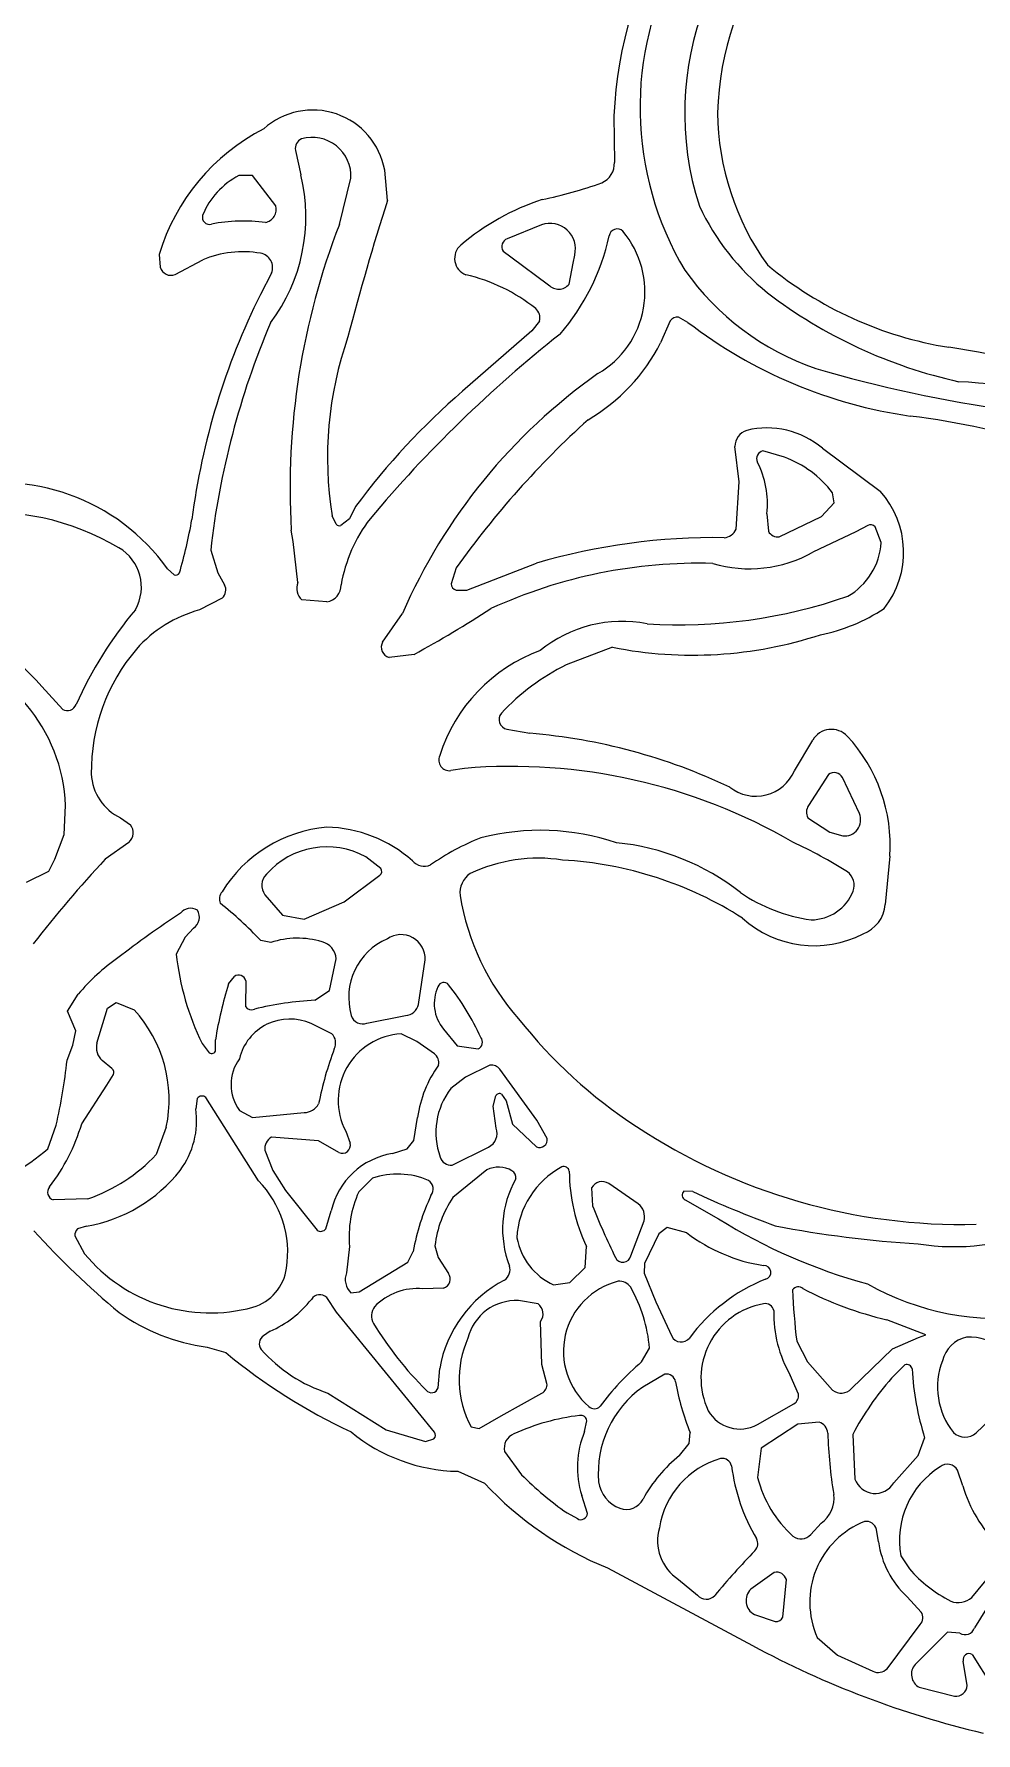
# Model space of a CAD drawing. Header units: millimetres. Extents: x 0.02 to 0.492, y 0.021 to 0.495.
# Drawn here: x 0.1124 to 0.1852, y 0.035 to 0.1664 of the extents above; entities that cross this region are included whole.
import ezdxf

# ---------------------------------------------------------------- set-up
doc = ezdxf.new("R2010")
doc.units = ezdxf.units.MM
doc.header["$MEASUREMENT"] = 0
doc.layers.add('WHITE', color=7, linetype='Continuous')

msp = doc.modelspace()

# ---------------------------------------------------------------- linework, layer by layer
at = {"layer": 'WHITE'}
for p, q in [((0.1572281521273577, 0.1601074740467125), (0.1572643492629792, 0.1565103294714006)), ((0.1325891915314765, 0.1574376882248403), (0.1329941073423087, 0.1555442983698911)), ((0.129254939774858, 0.1555049850975058), (0.1282192496070315, 0.1554841657247643)), ((0.1310730213453004, 0.1531452526878677), (0.129254939774858, 0.1555049850975058)), ((0.1359874593022299, 0.1517163487158656), (0.1368859883542458, 0.1552764060182075)), ((0.1397021233537891, 0.1535535487322524), (0.1394929904685216, 0.1559160357609407)), ((0.1516303984727532, 0.1516782544786114), (0.1489793219614319, 0.15060339443852)), ((0.1220457298159159, 0.1493895536990636), (0.122121088466578, 0.1483984460982873)), ((0.1232912745956456, 0.147842055663001), (0.1254114262048018, 0.1489597009120242)), ((0.1486555363994198, 0.1496452053366079), (0.1492462813825497, 0.149214118962817)), ((0.1492462813825497, 0.149214118962817), (0.1521789418850104, 0.1470415756949111)), ((0.1537566603747907, 0.1470896049671536), (0.1540752424221111, 0.1487084794880947)), ((0.1540752424221111, 0.1487084794880947), (0.1541935209565567, 0.1493390380718208)), ((0.1307405940906465, 0.1479464442338743), (0.1298799019453275, 0.1462830971700418)), ((0.1508859093561153, 0.1434783318234349), (0.1455258337806226, 0.1388046680523137)), ((0.1514768089071249, 0.1442275638581931), (0.1508859093561153, 0.1434783318234349)), ((0.1615761426257745, 0.1442415101512489), (0.1608436308415185, 0.1425545273903462)), ((0.1629573478994689, 0.1441335067809007), (0.162225870614453, 0.1445288226012224)), ((0.1669250961607799, 0.1317897471509832), (0.1665893351477247, 0.1345196377815593)), ((0.1704207748069131, 0.133704966879737), (0.1687539850107792, 0.1341877813217985)), ((0.1733598944456426, 0.134394015201146), (0.1778223382005823, 0.1310699637113129)), ((0.1666821352479337, 0.1281335314824504), (0.1669250961607799, 0.1317897471509832)), ((0.1732791945179294, 0.1291228735004945), (0.1742592403671887, 0.1301776076534209)), ((0.1742592403671887, 0.1301776076534209), (0.1741513634838646, 0.1309448310281559)), ((0.1357367450491229, 0.1285086432973203), (0.1354244165298773, 0.1291663940816533)), ((0.1367827698007658, 0.128931426733955), (0.1360926274472539, 0.1284168148617188)), ((0.1372398521644087, 0.1298800643994862), (0.1367827698007658, 0.128931426733955)), ((0.1690710991616957, 0.1293306189733554), (0.1691809863975398, 0.1279682827279318)), ((0.1700222971343945, 0.1275350483991821), (0.1732791945179294, 0.1291228735004945)), ((0.1324153114375915, 0.1271910596905017), (0.1322659134697099, 0.1280646841555954)), ((0.1759350837849933, 0.1279157719301641), (0.1726129960009358, 0.1263486914251044)), ((0.1768606509232626, 0.128409942151003), (0.1759350837849933, 0.1279157719301641)), ((0.1779138702079083, 0.1270926318953547), (0.1774344953000615, 0.1283140161875216)), ((0.1260302995319488, 0.1265081805226341), (0.1265794944526046, 0.1247471388411823)), ((0.1327683081253268, 0.1239945878049787), (0.1324153114375915, 0.1271910596905017)), ((0.123202453173329, 0.1246019135626374), (0.1226857759423974, 0.1250543440797907)), ((0.1450266001502762, 0.1251376717410059), (0.1446388885602641, 0.1239135836450271)), ((0.145858475061361, 0.1234234214668183), (0.1512429830537913, 0.1254985824200133)), ((0.1265794944526046, 0.1247471388411823), (0.1271082098177527, 0.1238369091271472)), ((0.1269166944779404, 0.1227967707178395), (0.1251624977355172, 0.1218835049137785)), ((0.1350121637018392, 0.1225137378258334), (0.1330946562458739, 0.1226597443783717)), ((0.1450285047531868, 0.1234217908589147), (0.145858475061361, 0.1234234214668183)), ((0.1393361421300187, 0.1193970188831173), (0.1408634073844253, 0.1216058282651172)), ((0.1417637434483042, 0.1184436979407371), (0.1398430699164731, 0.1182131260438742)), ((0.1571249991463484, 0.1189927669363668), (0.1535432027281987, 0.1176338077852968)), ((0.1145832886228381, 0.1141900297029411), (0.1129586383538289, 0.1159617527585508)), ((0.1489447216156367, 0.1126581404321725), (0.1507115673153616, 0.112343780709317)), ((0.1711919407256438, 0.1094402745427775), (0.1726054757531221, 0.1118181956975758)), ((0.1456606976002204, 0.1096275424801122), (0.1446065505036488, 0.1094545758582199)), ((0.1738311189726211, 0.1091619339514894), (0.1722811740682277, 0.1067439510298198)), ((0.1762168488672453, 0.1061287143961822), (0.1749032923529995, 0.1089280338200495)), ((0.114686777391823, 0.1045033646646066), (0.1148093796526045, 0.1067559583841291)), ((0.1190619675975489, 0.1057971516139617), (0.1198393097256053, 0.105250624062968)), ((0.1722394622893766, 0.1058116263292573), (0.1739414839707392, 0.1046807152962626)), ((0.1139847092224928, 0.1026045970944144), (0.114686777391823, 0.1045033646646066)), ((0.1197066259906821, 0.1039048928334045), (0.1178756486958971, 0.1025919437541904)), ((0.1739414839707392, 0.1046807152962626), (0.1749292706944647, 0.1044036638941068)), ((0.1135090924466814, 0.1016755025445613), (0.1139847092224928, 0.1026045970944144)), ((0.1392052975074692, 0.1018742015703285), (0.138042183515806, 0.102779029529901)), ((0.1785797320456247, 0.1028328195320214), (0.178226286948056, 0.0991005557860409)), ((0.1117928768261318, 0.1008164087608002), (0.1135090924466814, 0.1016755025445613)), ((0.1363564746134875, 0.0993021679444864), (0.1391289388070045, 0.1013535958060722)), ((0.1302216671813526, 0.0998485539637898), (0.1315932065551649, 0.09827542873487)), ((0.1332642915654493, 0.0979482240765859), (0.1363564746134875, 0.0993021679444864)), ((0.1315932065551649, 0.09827542873487), (0.1332642915654493, 0.0979482240765859)), ((0.1240553533337663, 0.0965738101487436), (0.1233704962480187, 0.0952549819159108)), ((0.1246925966175728, 0.0972698821572821), (0.1240553533337663, 0.0965738101487436)), ((0.1306828258459191, 0.0961549429321671), (0.1298982675393897, 0.0963189973769308)), ((0.1352116996123232, 0.0924451006999051), (0.1357471667553989, 0.0948999582180452)), ((0.1421097585413167, 0.091369589792005), (0.1426363607902237, 0.0948129302967893)), ((0.1274208216772464, 0.0929471469467867), (0.1278623773302582, 0.093519415696964)), ((0.1149451020553049, 0.0908326316422615), (0.1157913010979539, 0.0921617168478085)), ((0.1287411819796258, 0.0931815292457567), (0.1287320922871279, 0.0912056054732082)), ((0.1340918113707296, 0.0916929757399929), (0.1352116996123232, 0.0924451006999051)), ((0.115587878433704, 0.0893281052957417), (0.1149451020553049, 0.0908326316422615)), ((0.1172299510488131, 0.0883561687650727), (0.1180500462996127, 0.0910836420797729)), ((0.1180500462996127, 0.0910836420797729), (0.1187078072802714, 0.0915176472552293)), ((0.1187078072802714, 0.0915176472552293), (0.1201086483921789, 0.0909453699336806)), ((0.1354166081455335, 0.0891018159551154), (0.1338026416543994, 0.0898803830697731)), ((0.1381173408955275, 0.0899086246254792), (0.1411146649390604, 0.0905189899004037)), ((0.1440376153036179, 0.0894613038989603), (0.145096224698629, 0.0881686081162344)), ((0.1149238916034462, 0.0870406110729109), (0.115362043470562, 0.0882099444980821)), ((0.115362043470562, 0.0882099444980821), (0.115587878433704, 0.0893281052957417)), ((0.1253619307939144, 0.0883399136999644), (0.1259265660148964, 0.0876285939961536)), ((0.1264134161859665, 0.0878274552727391), (0.1264005040671822, 0.0886305376556474)), ((0.1419916804173891, 0.0884993509254088), (0.1407652189601834, 0.0890828824427009)), ((0.1433343179356651, 0.0875503426124623), (0.1419916804173891, 0.0884993509254088)), ((0.145096224698629, 0.0881686081162344), (0.1467284390749481, 0.0879228407933806)), ((0.1183962918360363, 0.0864036053397494), (0.1176307331375878, 0.0870344415777209)), ((0.1179844977568911, 0.0851253980944575), (0.1185190359431807, 0.0859348227011285)), ((0.1457496605522683, 0.0857494581446165), (0.1446135224561336, 0.084862291826987)), ((0.1476291189440366, 0.0866636312295391), (0.1457496605522683, 0.0857494581446165)), ((0.1512626459159895, 0.082404484993843), (0.1483917891776073, 0.0863446947758148)), ((0.1160566674483594, 0.0821256540761393), (0.1179844977568911, 0.0851253980944575)), ((0.1297334890742798, 0.0777173148495652), (0.1256500741364879, 0.084170067971447)), ((0.1478868537361198, 0.0834944336891175), (0.1480879159331638, 0.0842829922963514)), ((0.1485429762216358, 0.0844307314019796), (0.1488965903563748, 0.0838958635805258)), ((0.1249979868491291, 0.0840842884231269), (0.1248762843101063, 0.0832926570461638)), ((0.1282601099597764, 0.0831519178292039), (0.1292755805725617, 0.0826128826517849)), ((0.1292755805725617, 0.0826128826517849), (0.1332597054609901, 0.0829996818724669)), ((0.1481219522733286, 0.081790237041216), (0.1478868537361198, 0.0834944336891175)), ((0.1488965903563748, 0.0838958635805258), (0.1493754559915993, 0.0820972925634678)), ((0.1134335361607571, 0.0802035046168348), (0.1140756524642952, 0.0820273549485267)), ((0.1225950027728365, 0.0818693483965263), (0.1218192197346564, 0.0797434561826985)), ((0.1364743855366563, 0.0815520652464879), (0.1368184671979853, 0.0806268873615158)), ((0.141758541723593, 0.0808281625331546), (0.142036629056306, 0.0826230368966649)), ((0.1493754559915993, 0.0820972925634678), (0.1512276044767553, 0.0803452875759061)), ((0.1520616302776816, 0.0809947224909905), (0.1512626459159895, 0.082404484993843)), ((0.1343815735271124, 0.080822664523154), (0.1307308708992239, 0.0810942223475646)), ((0.1359462084587495, 0.0798999616294331), (0.1343815735271124, 0.080822664523154)), ((0.1400920085819964, 0.0798286932358084), (0.141239481639903, 0.0801858809519772)), ((0.141239481639903, 0.0801858809519772), (0.141758541723593, 0.0808281625331546)), ((0.144708060491712, 0.0789232967839976), (0.1475238963003502, 0.080325367706925)), ((0.1302189825556118, 0.080082950868839), (0.1308384519424743, 0.0785162384054404)), ((0.1308384519424743, 0.0785162384054404), (0.1318120366754589, 0.0769662936426506)), ((0.1385415231630842, 0.0779102919917398), (0.1374821279826499, 0.0768573636167781)), ((0.147404596020448, 0.0785635328210609), (0.1447782480491038, 0.0764305196188215)), ((0.1165278144004078, 0.0763276654754947), (0.113855660670223, 0.076243148811229)), ((0.1318120366754589, 0.0769662936426506), (0.1342633870279601, 0.0739000622581054)), ((0.1555043538757983, 0.0771859588813668), (0.1555799895891137, 0.0757939250630344)), ((0.1591069869013633, 0.07594824035027), (0.1568275111166592, 0.0774981686392273)), ((0.1633251091312603, 0.0768869021196992), (0.1626391468734654, 0.0769252340310415)), ((0.1627430337682319, 0.0762457737998831), (0.1653307131695214, 0.0747671628800782)), ((0.134939592191866, 0.0740155375830765), (0.135358220380177, 0.0753974710796174)), ((0.1164345459666582, 0.074211254102382), (0.11573865134588, 0.0739934205903877)), ((0.1585324922315927, 0.0719152856148715), (0.1595627533593174, 0.0746150284896617)), ((0.1607041365302627, 0.0736282206985639), (0.1596065031251598, 0.0713135142575649)), ((0.1613569890286856, 0.0741009157538617), (0.1607041365302627, 0.0736282206985639)), ((0.1628659218571021, 0.073688064392973), (0.1613569890286856, 0.0741009157538617)), ((0.1155323365206439, 0.0734619017595364), (0.1162727092278468, 0.0720788673643758)), ((0.1367619186266572, 0.0726236661677485), (0.1365382820244019, 0.0705881620300743)), ((0.1433782215636278, 0.0726971655773749), (0.1436239936987362, 0.071794186114742)), ((0.1550008556889831, 0.0710026128364692), (0.1551123522631525, 0.0726356378636809)), ((0.1375063846450699, 0.069129117735413), (0.1412955234134066, 0.0714362823143469)), ((0.1412955234134066, 0.0714362823143469), (0.1416926527462138, 0.0722447574238578)), ((0.1436239936987362, 0.071794186114742), (0.1444353030011419, 0.0705546734579359)), ((0.1538094558639136, 0.0698432149510028), (0.1550008556889831, 0.0710026128364692)), ((0.1596065031251598, 0.0713135142575649), (0.1595790419327026, 0.0705618501817246)), ((0.1525609467086523, 0.0696599601937006), (0.1538094558639136, 0.0698432149510028)), ((0.1595790419327026, 0.0705618501817246), (0.160477242883121, 0.0683574443541449)), ((0.1357545146130096, 0.0675462742842881), (0.1350106054905739, 0.0686926359836387)), ((0.1368790753957945, 0.069049373512339), (0.1375063846450699, 0.069129117735413)), ((0.1440493204492275, 0.0694192895248586), (0.1424566520053231, 0.0693563370920532)), ((0.1513559429945473, 0.0682059807403148), (0.1498425756732326, 0.0684490635276087)), ((0.160477242883121, 0.0683574443541449), (0.1616989492768448, 0.0656956354020996)), ((0.1433379594447381, 0.0582815004160804), (0.1357545146130096, 0.0675462742842881)), ((0.1306228514460813, 0.0660748787521601), (0.1301211133854764, 0.0657318287103716)), ((0.151642047218192, 0.0635175895461553), (0.1515590805020833, 0.0668381229906321)), ((0.1813548568485693, 0.0658064774571197), (0.1783470373115976, 0.0669744325150906)), ((0.1807881458308356, 0.0656015222854864), (0.1813548568485693, 0.0658064774571197)), ((0.1257529682304668, 0.0648455479769558), (0.1271989743423024, 0.0644315256395519)), ((0.1593694814283946, 0.063712182029574), (0.1599835963272024, 0.0647781268088883)), ((0.171367493018689, 0.0653070924800728), (0.1722030024415759, 0.0637162483038464)), ((0.1756119767602261, 0.061638569711013), (0.1787787549347034, 0.0647222468869106)), ((0.1787787549347034, 0.0647222468869106), (0.1807881458308356, 0.0656015222854864)), ((0.1436230010419695, 0.0616939330524902), (0.1437521504784972, 0.0631880163225926)), ((0.1520473903379576, 0.0620442045985026), (0.151642047218192, 0.0635175895461553)), ((0.1722030024415759, 0.0637162483038464), (0.1741417891225994, 0.0615293187247899)), ((0.1797408521144738, 0.0634738194698902), (0.1787007326082474, 0.0624498684513162)), ((0.1611592388474272, 0.0627482132221046), (0.1594576554439699, 0.0617658037640986)), ((0.1714963364870818, 0.0611996615514141), (0.1708767338228531, 0.0626694365023052)), ((0.1351034976377384, 0.0612994874850135), (0.1396125073039646, 0.0584523687758424)), ((0.1485071454745012, 0.0595440540854599), (0.151646279438184, 0.0612868592053864)), ((0.1683259092925479, 0.0588543076145888), (0.1711444698682193, 0.0604716828457239)), ((0.1852426919765507, 0.0582256025696206), (0.1878335587396876, 0.060660651011735)), ((0.1468047589829957, 0.0585667924861223), (0.1485071454745012, 0.0595440540854599)), ((0.1396125073039646, 0.0584523687758424), (0.1426458089844049, 0.0575500373980005)), ((0.1461778999996082, 0.0586746832243824), (0.1468047589829957, 0.0585667924861223)), ((0.1549500296159438, 0.058322037474353), (0.1551337259227497, 0.0591456600528395)), ((0.1630498047445106, 0.0573894695880669), (0.1631235780144024, 0.0582450039148511)), ((0.1714592269387492, 0.0588812679521392), (0.1686197921005798, 0.057032507610778)), ((0.1730963797843901, 0.059038349739581), (0.1714592269387492, 0.0588812679521392)), ((0.1756997513187121, 0.0581027041313653), (0.1758767825056785, 0.0546360209982543)), ((0.1426458089844049, 0.0575500373980005), (0.1433074637103856, 0.0577498554082348)), ((0.1487737594013857, 0.0567751664418588), (0.1500694736051053, 0.0549814350020066)), ((0.1623127729154695, 0.0564726694286694), (0.1630498047445106, 0.0573894695880669)), ((0.1686197921005798, 0.057032507610778), (0.1683375960036534, 0.0547612400603523)), ((0.1807543287129121, 0.0564576326644042), (0.1812665195479917, 0.057819175506488)), ((0.1451396259940727, 0.0552442186944713), (0.1472107226002664, 0.0543251080213613)), ((0.1788738774244248, 0.0543446397766262), (0.1807543287129121, 0.0564576326644042)), ((0.1842228605958877, 0.0541193490370293), (0.1838202713535085, 0.0553201355487803)), ((0.1551722878130436, 0.0519914362388147), (0.1547386644793246, 0.0533735116849309)), ((0.1535985635928436, 0.0520222097899597), (0.1543983039298325, 0.051585481594863)), ((0.1724590140574815, 0.0503633047833262), (0.1732584703352894, 0.0512401467165734)), ((0.1777063974107511, 0.0497854743440834), (0.1775323039825528, 0.0507464503536196)), ((0.1794279922139118, 0.0487048857909935), (0.1800844863404341, 0.0476971767537097)), ((0.1567363160525491, 0.0477671935071531), (0.1679444273795568, 0.0417641490378852)), ((0.1696311919680619, 0.0474232175203916), (0.1678191620822669, 0.0461180969986524)), ((0.184914724583717, 0.0454922278194778), (0.1870164762188886, 0.0480054479268684)), ((0.1622182763459525, 0.0468819313214032), (0.1637008278526582, 0.0456702981172773)), ((0.1702850589425945, 0.0439684718421426), (0.1705721072252258, 0.0468618003537641)), ((0.1810038200012511, 0.0443578671805575), (0.1799116353536882, 0.0455401006259991)), ((0.186864228090775, 0.0459286605117014), (0.1851336560795833, 0.0431250407944305)), ((0.1680919451911481, 0.0441686421688788), (0.1697115053314648, 0.04362938069273)), ((0.1783639441676066, 0.0399728599834001), (0.180918551545861, 0.0433793049109173)), ((0.1729633541146823, 0.0423784816037128), (0.1745216966359477, 0.0410263424593308)), ((0.1830401611323322, 0.0427899491682763), (0.1805263166104125, 0.0403046643198605)), ((0.1839946290668506, 0.0427254534636557), (0.1830401611323322, 0.0427899491682763)), ((0.1745216966359477, 0.0410263424593308), (0.1772498998364939, 0.0397698199070872)), ((0.1849477344263329, 0.0410703846621056), (0.1864571106594314, 0.0386444780046681)), ((0.1845608690359787, 0.0386800163134931), (0.1842550238667898, 0.0405588999377651)), ((0.1808489111536009, 0.0385345981731966), (0.183582026689121, 0.037854636858053))]:
    msp.add_line(p, q, dxfattribs=at)
for centre, radius, start, end in [((0.1895012953344093, 0.1586567639359177), 0.0323057321893255, 120.5700878890188, 177.4262299059418), ((0.1890563108161512, 0.1596371111229808), 0.0238215962389043, 111.3958732550218, 178.2969227415499), ((0.186079722132685, 0.1603173437757903), 0.0233749354292672, 119.7907045402984, 197.9124720568592), ((0.1837863391172061, 0.1607440263422022), 0.0245375644013906, 151.2911039606306, 210.8136738582794), ((0.1339236194856015, 0.1549002170681722), 0.0056612525788884, 10.33676790594185, 131.9357365131949), ((0.1375776995066638, 0.1446884844951178), 0.0162278197591234, 117.2785223986479, 163.1604839059418), ((0.1858242773898296, 0.1605753878768769), 0.0205803285981641, 180.6411719058627, 215.636276208484), ((0.1334281994743417, 0.1575634486263032), 0.0008483808147094, 115.7497629368483, 188.5247019059422), ((0.1338823369930799, 0.1554344799784656), 0.0030078079852853, 356.987458905942, 105.8741073068772), ((0.1556374734698384, 0.156426628646934), 0.0016290275241149, 293.2397717967768, 2.94520290594151), ((0.1309119901032783, 0.1501949506616042), 0.005935204071006, 116.980653905942, 157.9664500681967), ((0.1198364502682375, 0.1522729746917149), 0.0135582262219751, 322.8962774212737, 13.96207690594197), ((0.1449927485033386, 0.1861656627206019), 0.033212773337018, 281.6117754079171, 289.8680021470724), ((0.1300482702672349, 0.1528937419162352), 0.0010551646507743, 281.9183713836825, 13.78986290594385), ((0.3442276773758281, 0.088648792522411), 0.2145770948323258, 162.3935279059421, 165.3242210375772), ((0.1576435203757145, 0.1355450218062663), 0.0190460319466433, 108.2538083745058, 130.1105580432956), ((0.1810848761191018, 0.1612563129333205), 0.0190664396635089, 205.2337369546489, 231.0844444011021), ((0.1259365654539903, 0.152262178899825), 0.0005498955991243, 163.1539576617111, 286.8746897157729), ((0.1285745894527462, 0.1387126777223746), 0.0132570121227269, 82.66908791686846, 100.7748524553924), ((0.1888071876632705, 0.1312866403267114), 0.056633, 158.8544379059419, 183.2614239059419), ((0.1522901548274178, 0.149827323212335), 0.001965, 345.6117549059416, 109.6183869059412), ((0.1523024940101682, 0.1464917500745765), 0.0073228159893263, 300.2323207941294, 39.78263755208845), ((0.1574864646210565, 0.1507204517699354), 0.0006367844176943, 45.86214791013058, 171.1321798717686), ((0.1462696742460084, 0.1490822517781727), 0.0013651464511908, 131.0679282898195, 248.7242707763123), ((0.1492103038274493, 0.1499915420236591), 0.000654, 110.6821429059421, 211.9761899059431), ((0.140134049995994, 0.1544337687195474), 0.0171095339909569, 319.0506077020209, 347.8017666683141), ((0.1285004405408674, 0.1418274055814847), 0.0077724929237957, 79.7228839222092, 113.4175529059419), ((0.1297110103565957, 0.1483742649857033), 0.0011149319535817, 337.4357529059415, 80.91148934649655), ((0.1877700846028472, 0.17103292837836), 0.0291989492251308, 230.247058331222, 260.8656393034677), ((0.1229529413426416, 0.1486392298032689), 0.000866, 196.1433339059405, 292.9971319059411), ((0.1427978425371416, 0.1347599419908164), 0.0133853381248107, 51.24519594024741, 77.15180730992982), ((0.1795133141658783, 0.1600065258879958), 0.0205489014349274, 215.1548457784512, 251.0418148379927), ((0.178602130908209, 0.1219389749173293), 0.054465510952955, 153.4509369059419, 172.680171720118), ((0.1529474267857148, 0.147734869252785), 0.001035, 222.0553999059409, 321.431945905942), ((0.192100570719811, 0.1765477770151099), 0.0378982130748966, 232.6489246055685, 257.5329642090551), ((0.1505398005620545, 0.1444697492688512), 0.0009678008120823, 345.5081059059416, 48.82876452784246), ((0.1890960219747564, 0.1193414824569877), 0.0634716228593328, 157.0470432389168, 173.516801905942), ((0.1621148544755504, 0.1439015711230231), 0.000637, 79.96325890594362, 147.7471729059461), ((0.1854125405014047, 0.1733850650278754), 0.0368766773810519, 232.4880649059419, 261.803738124634), ((0.1635663025119775, 0.1336498896689304), 0.028496797702736, 160.8209616930218, 189.0521459059418), ((0.2162025920643053, 0.0635021264003768), 0.1016975642848548, 128.3832423117565, 139.9459736285267), ((0.1478666486302388, 0.1491673088350473), 0.0145647157798309, 300.3752642341342, 332.9976209059419), ((0.1691322051158067, 0.0515641373972617), 0.0917153340559684, 73.42934956434361, 81.21808333277436), ((0.1816811561389051, 0.1037818647600974), 0.0445396709508738, 125.2274980821536, 156.4104589059419), ((0.202330584209154, 0.2411506288454584), 0.1048134076233229, 253.6569824424405, 262.0659870023277), ((0.1820947810637819, 0.1020468341173321), 0.0375407130363091, 50.67398864313664, 87.21444231941712), ((0.1810998813761908, 0.0974673785104455), 0.054537, 130.7146309059419, 143.5354939059418), ((0.1722946017841641, 0.0741436483751041), 0.0632319126581835, 62.1932025838893, 82.85883355437608), ((0.203340915788199, 0.0835031442356065), 0.0716518896395422, 132.177771860177, 144.4743959059419), ((0.1678867966304497, 0.1345389982919068), 0.0012976059218869, 107.3602166777687, 180.8548949059422), ((0.1690708227198242, 0.1293294541665517), 0.0066367096322158, 49.73942890594188, 103.6944670360015), ((0.168897374803287, 0.1335744578731471), 0.0006298621160707, 103.1589139059399, 202.2253722313167), ((0.1620118091864751, 0.1300711722861334), 0.0070980274839787, 354.0113029059418, 27.3866268195653), ((0.1674868371277516, 0.1258382759810938), 0.008396, 37.46039190594178, 69.5466459059418), ((0.1097740660394952, 0.1158924681046807), 0.015832, 35.35870490594193, 105.275563905942), ((0.172613574547301, 0.1263494693968912), 0.0070295295268056, 321.6490434809501, 42.18475890594183), ((0.1088387059042331, 0.1096174261310088), 0.0198331477017601, 59.4340284545867, 96.08959367900341), ((0.0847036599764894, 0.1360474803706913), 0.0405161536659962, 343.8009126133697, 349.8080772454617), ((0.1476152778970156, 0.1218590132236015), 0.0116571528369244, 142.5616006817469, 170.2753470303279), ((0.1359834689857594, 0.1287292975496939), 0.000331, 221.8074319059396, 289.2556579059388), ((0.165651843654954, 0.1285939796117023), 0.0011285004414249, 275.1888364122873, 335.9196309059401), ((0.169930966283389, 0.128391190721261), 0.000861, 209.4183229059419, 276.0891239059433), ((0.1770827669517546, 0.1279742984090683), 0.000489, 44.00485990594063, 117.0150809059397), ((0.1171484058052694, 0.123652433055998), 0.0035226986287865, 330.2678524523847, 59.7234621475556), ((0.1649800219715493, 0.0787782023002172), 0.0486980508518179, 89.08944986392463, 106.3847439059419), ((0.1677229731043365, 0.1350397616475306), 0.0099723129483791, 253.4211876916266, 299.364242905942), ((0.1727347054685097, 0.1274472303673928), 0.0051912895771861, 299.8127169482682, 356.0832799059418), ((0.1637809225219831, 0.0869205462636397), 0.0385770594421517, 88.37106178237006, 114.6107823346226), ((0.1233235337828359, 0.1249121274393083), 0.0003330062511091, 248.6786359059414, 329.7671305106056), ((0.1263194597498053, 0.1234444370513086), 0.000881, 312.6801859059424, 26.45435790594208), ((0.133862175030584, 0.1235547057826329), 0.001179, 158.0932209059419, 229.383613905942), ((0.1348409521349362, 0.123787596703924), 0.0012853131299149, 277.654900905941, 1.804201456943107), ((0.1451518516041241, 0.1239197412122271), 0.000513, 180.6877409059416, 256.0873589059399), ((0.1622400385303313, 0.160535725835027), 0.0398018318440608, 266.4744184374325, 289.178824833431), ((0.1445995798110526, 0.1015374992705175), 0.0317778330704267, 140.1376254568117, 155.7829485663028), ((0.1277522167434036, 0.1122894630536437), 0.0099374183646372, 105.1058329059421, 138.6745229052821), ((0.0962420668375926, 0.2015379876919522), 0.0947464196194721, 298.7153199059422, 302.9068655550302), ((0.1578679690572742, 0.1109312781577913), 0.0100636680957601, 78.97534980302024, 129.0995748710787), ((0.1704194490988128, 0.1337114000985691), 0.0140299043470087, 281.5071593292762, 303.3201310509775), ((0.1040906906796133, 0.1086666315774206), 0.011483, 39.44205290594202, 139.497079905942), ((0.1633067757727994, 0.1503947500269137), 0.0320046700385793, 258.8631919059418, 288.0405080039438), ((0.1019885502356038, 0.1062446481514865), 0.0128310212022986, 2.283814905941808, 78.17504220024607), ((0.1313890475480271, 0.1093697767020584), 0.0145980395347994, 139.4945812957522, 180.6819339515802), ((0.1400428331735893, 0.1189991385381174), 0.000811, 150.6196709059423, 255.7403099059424), ((0.1559128998354845, 0.1067644651337626), 0.012756563854354, 110.1376353502925, 162.4533924850552), ((0.1613993656126252, 0.101830224432462), 0.0176485847040673, 116.4325569059418, 136.8710317281171), ((0.1149451918691985, 0.1148022140885397), 0.000711156580295, 239.4098189059429, 341.1623627219699), ((0.149096091208129, 0.1134020950982873), 0.0007591977994997, 139.4604323530846, 258.4992379059428), ((0.1469897711994343, 0.067717890840983), 0.044780819698496, 64.61292538352214, 85.23256890594189), ((0.1740563742977934, 0.1109572488883403), 0.0016871087680592, 43.68429553700554, 149.3155849059418), ((0.166178406988485, 0.1036551967915451), 0.0124285625689305, 356.2060619059419, 42.9436244750912), ((0.1444964736829087, 0.1102683585360168), 0.0008211937366704, 155.3902163264761, 277.7033939059428), ((0.1207446953728429, 0.1093783725203842), 0.0039568568266167, 182.6412046937719, 244.8323209059418), ((0.1492765227507683, 0.0662676179500774), 0.0435104268741373, 59.95033824543605, 94.76691990594186), ((0.1682065810622309, 0.1107191217228868), 0.0032477411273077, 231.5878003356797, 336.8110199059422), ((0.1742652270369136, 0.1085775246869185), 0.000728, 28.78136190594045, 126.6055249059409), ((0.1729997694816259, 0.1062447059679082), 0.000875, 145.2103109059422, 209.6663319059415), ((0.1190478640957048, 0.1046492507887768), 0.000994, 311.5090489059415, 37.22907890594158), ((0.1750699716239572, 0.1056416942848647), 0.001246, 263.5162109059432, 23.00844890594352), ((0.1359508762481219, 0.094484827001524), 0.010632491635007, 95.09667931011388, 148.2099000889415), ((0.1347769348745234, 0.0947159246606194), 0.0103618947494684, 48.50889971358332, 88.7315063589683), ((0.1541939167421075, 0.0861008613943127), 0.0195516139565316, 111.7697712347829, 124.8159965617039), ((0.1515352556679875, 0.0862643481701603), 0.0185705839117616, 71.52351173045355, 104.3181014950816), ((0.1556010619518451, 0.0854583122834472), 0.0185090250027652, 51.90471456589209, 84.35852170020918), ((0.1522200867082986, 0.0641230335168497), 0.0440419449652914, 58.38112610277273, 64.6674315089581), ((0.1844187464210812, 0.0402384803366225), 0.0911917663773949, 136.861677905942, 142.2681268549081), ((0.13503150013562, 0.0973145518473509), 0.0062389687255841, 61.14719690594178, 138.65346765456), ((0.1513664011279111, 0.0905204731105993), 0.0121585967531039, 81.0753945639761, 115.6478059935104), ((0.1516926338660002, 0.0738972423757048), 0.0286770892367169, 57.29885566677105, 86.88166380051042), ((0.1311969099361324, 0.1005698822285295), 0.0012130180939552, 134.4312926716638, 216.4880999059412), ((0.1388546986335251, 0.1016597221317124), 0.000411, 311.8552509059422, 31.45627890593848), ((0.1425646408887749, 0.1032906223577679), 0.0012299538710089, 221.3781349687796, 292.2853481346935), ((0.1471070600441248, 0.0999982305971735), 0.001790432709595, 124.0836149289516, 186.4546233891494), ((0.174463943691179, 0.1005701678697172), 0.0013537594872463, 341.4547127406713, 51.33096919272249), ((0.1275479470013886, 0.0995297871804533), 0.0008438689449276, 138.7563245753705, 203.7737121607385), ((0.1742418042603891, 0.1105644947115954), 0.0127763115076194, 235.5836172194093, 262.0717448259512), ((0.1724706922987149, 0.1014330624201473), 0.0035227687264897, 270.1437296429345, 338.4586647242956), ((0.1244746961415021, 0.0978228307781737), 0.000987266891484, 57.35129300491936, 142.9396028723825), ((0.1241531792320233, 0.0981204120366837), 0.0010071604597024, 302.3834149059422, 31.99851715024494), ((0.1071890430873276, 0.0747500282245373), 0.0313197909557366, 43.52484090594192, 51.29021893185715), ((0.1639889319997645, 0.1028036411762161), 0.01890162453271, 189.1529289840748, 221.6112202583473), ((0.1755510338555784, 0.0993349854255001), 0.0026855048621568, 290.6898651590989, 354.9920229059422), ((0.1672511141175965, 0.0322772258084451), 0.0791986231001049, 123.3713571466598, 127.6705201748904), ((0.1727153107414678, 0.1041630240535791), 0.0082585350223212, 227.9660419385426, 297.274736179958), ((0.1327594186512642, 0.0898417505444189), 0.0066459488264606, 73.44032369229436, 108.2075409059422), ((0.1342739895509266, 0.0947838980405179), 0.0014777418721091, 4.504584905941899, 75.11441723495724), ((0.1416511361064766, 0.0919074975333091), 0.0049411505179911, 113.2520793401882, 196.3966083740956), ((0.1407465777970843, 0.0948723534921665), 0.0018907170272961, 358.1989589059415, 123.5923030266868), ((0.1278302747590944, 0.0820964916694445), 0.0156922160546179, 124.9034518695901, 140.102574905942), ((0.144155971847624, 0.0974965974267008), 0.020906, 186.1552899059419, 205.9759029059419), ((0.1282011111381068, 0.0930886449836833), 0.000548, 9.758564905942137, 128.1795149059412), ((0.1564370906511811, 0.0838096759710587), 0.030421, 162.5203399059419, 170.8818119059419), ((0.1464153004183676, 0.091431399285404), 0.0030878248552321, 155.029740382606, 219.644366905942), ((0.144069061386699, 0.0925927615528235), 0.000474740993445, 39.23457494532744, 162.5760709411759), ((0.1285091453282609, 0.080360586577475), 0.020267010620225, 24.6202202018741, 38.19696971659111), ((0.1125084385488349, 0.0839847344499668), 0.010306, 348.1554139059418, 42.48494190594184), ((0.1291833746266489, 0.0914720615435682), 0.0005240749826077, 210.5593889059422, 296.5272641345253), ((0.1355980073406525, 0.0653042954588511), 0.0264316301669067, 93.26674690594191, 103.5227999106958), ((0.1410737703277283, 0.0915741977618055), 0.001056, 272.2193889059421, 348.8278479059422), ((0.1321503617763397, 0.0862254712193992), 0.0040110359546437, 65.67365090594181, 166.4591287713431), ((0.1377996642170051, 0.0907808905387751), 0.000928313683824, 196.7930291157028, 290.0114749059424), ((0.1794846605401233, 0.1135198015076765), 0.037672540955356, 218.1442770653908, 236.9934153805195), ((0.1185102513134069, 0.0880227617578265), 0.001323, 165.4036139059418, 228.3337249059417), ((0.1346193658486622, 0.088377458609801), 0.0010771670453702, 335.1256004176254, 42.2576159059413), ((0.1410581140027248, 0.0839281970503559), 0.005163, 93.25211390594202, 207.401503905942), ((0.1464794092525357, 0.0884452609925146), 0.0005787389021951, 295.4864329059411, 38.2880534302727), ((0.071906894769667, 0.0917406655835128), 0.043273, 347.0285299059419, 353.7645739059419), ((0.1261115536908231, 0.0878710905110878), 0.000305, 232.6619189059406, 351.7746779059427), ((0.1310150577194054, 0.0851646532180687), 0.003411867656266, 144.1138306298283, 216.1514649059421), ((0.1599438848929932, 0.0786752733942125), 0.0260448795238978, 159.1991108054482, 168.9279752971999), ((0.1428370595459511, 0.0868756759310809), 0.000838117555661, 346.0277513247254, 53.60818690594177), ((0.11809082818379, 0.0860731632765123), 0.00045, 342.0959729059423, 47.24942490594208), ((0.1513724758537553, 0.0812499760934798), 0.0094362774119187, 144.9191029096843, 171.6332599059419), ((0.1477511652615177, 0.0858841277360323), 0.000789, 35.71368490594081, 98.89851690594116), ((0.1253611679477991, 0.0838448630911988), 0.000435, 48.38268590594069, 146.6053309059383), ((0.1489996156240031, 0.0814663838700195), 0.0055470716715603, 142.2513739059419, 200.1165323560245), ((0.1483865335656367, 0.0841379009128157), 0.000332, 61.88694790594158, 154.0859579059431), ((0.118498158192063, 0.0823696444375281), 0.0064445670958852, 323.40425738271, 8.234411905941947), ((0.1332337829593191, 0.0843141293990994), 0.0013147031133922, 271.129795905942, 331.0127918362661), ((0.1013046747557635, 0.0865781568823707), 0.0154092851762145, 322.757694132177, 343.2049349059419), ((0.1470024073110268, 0.0813927913501026), 0.001188, 296.0377859059411, 19.54519090594098), ((0.1841324872204988, 0.1198821479323152), 0.0455419392796154, 236.4500274811937, 271.4225939059419), ((0.1028086375067026, 0.0924598342831045), 0.0162205452527716, 287.2115414025339, 310.9217139059419), ((0.1312454954081005, 0.0801985379082314), 0.001033, 119.8799549059422, 186.4245379059421), ((0.1362104688796557, 0.0804696549065063), 0.000628, 245.1150939059404, 14.49941690594016), ((0.1514740583656746, 0.0808890425580778), 0.000597, 245.6178569059436, 10.19613290594334), ((0.1122664631827598, 0.0887352859887055), 0.013119, 288.9548439059419, 316.7325239059418), ((0.1410141827619393, 0.0740994346640693), 0.005803, 99.1438289059418, 167.0745139059418), ((0.1446370156057523, 0.0798003690752668), 0.0008799449868789, 195.9490319672839, 274.6309799059433), ((0.1835457283691156, 0.0905865056240667), 0.017963792749614, 261.0594660863458, 323.9460609059419), ((0.1144466688119213, 0.0857708428067625), 0.0117292688006017, 279.757589905942, 321.8637054398807), ((0.1240466810238357, 0.0721725803502749), 0.0079425352671685, 351.3091144399351, 44.27527490594183), ((0.1405093576351902, 0.0720988800643118), 0.0061355424454452, 67.14856015154068, 108.7068999059419), ((0.1424462351734117, 0.0770842077655245), 0.0008036589244003, 321.5814580059411, 56.30752360874569), ((0.1483147220071189, 0.0767753719392297), 0.002006451756441, 59.28782507117106, 116.9748749059423), ((0.1565092336666159, 0.0739767825449544), 0.0078940565786529, 150.4241447700394, 201.1619638398099), ((0.1489574537135193, 0.0779276560047731), 0.0006884606694386, 355.4544829516836, 56.29739487699263), ((0.1563280987855395, 0.0729631625066758), 0.0066211413433446, 118.245555272022, 176.9539787495696), ((0.1533468639814201, 0.0783892480229174), 0.0004342186049253, 9.773742288329935, 110.5229055980432), ((0.1675414727359099, 0.0785557215592867), 0.0137670050006999, 180.386059488997, 205.468811905942), ((0.156311018753451, 0.076727182492304), 0.000928, 56.18142090594189, 150.3717109059428), ((0.1140469821185167, 0.0768416327722572), 0.0006283207367143, 139.1438467705332, 252.2721269059403), ((0.1454365245563969, 0.0733261054631504), 0.008703, 156.0617509059419, 184.6295109059419), ((0.1597449857425332, 0.0688816569843937), 0.0183629292645788, 155.1972945445647, 169.4469299059419), ((0.1518439082905331, 0.071651676102584), 0.00853, 145.9276329059419, 172.9597729059419), ((0.1629174884217903, 0.0766201193272396), 0.000413, 132.3727019059402, 245.0132689059402), ((0.1965252902289208, 0.1480642035349444), 0.0785395458458611, 244.9936129059419, 250.0335182046191), ((0.2005260607945113, 0.0932691195908642), 0.048223767382756, 201.2462609059421, 206.4586864427398), ((0.1583066762870609, 0.0749301401977138), 0.001295, 345.9168659059416, 51.82973490594148), ((0.1585993738290273, 0.1153866018709406), 0.0621517697452322, 221.9291641911285, 230.3536681536332), ((0.1160815845617997, 0.0735545062372173), 0.000557, 128.0012759059425, 189.5701939059422), ((0.1345471532989714, 0.0742759847280861), 0.000471, 232.9525539059399, 326.4292449059395), ((0.1708529949433875, 0.0842239840279583), 0.013221154981337, 232.8349509059419, 261.0867582130645), ((0.1881731448896238, 0.1114408834028052), 0.0432057688725316, 238.0830549059418, 254.8045927590052), ((0.1857938359639721, 0.1566356704248083), 0.0839461249629995, 258.9514657196515, 266.5580811097533), ((0.1547059026731626, 0.0742638089456408), 0.005079001813391, 190.7667178453399, 245.0189549059417), ((0.1260033254316483, 0.0801235716695773), 0.0126254567863429, 219.5819519059419, 285.1173330108381), ((0.1482209655772605, 0.0708419358183986), 0.0009694131726623, 304.0128513164896, 17.10011343793011), ((0.1579227744041348, 0.0720289766019062), 0.0006202269501181, 203.3748764585357, 349.4376469059405), ((0.1688433452822076, 0.0706337296074429), 0.0005301800479298, 282.4340683677613, 94.19887697524207), ((0.1282764504011257, 0.071441664505676), 0.0036518406117575, 286.2117606490851, 352.6175832846126), ((0.1378608285477201, 0.070073932807199), 0.001419, 158.7530479059418, 226.2222619059421), ((0.1531605607742247, 0.0615637033892107), 0.0095475953411476, 117.4238270295146, 170.2047409059418), ((0.1438204989003195, 0.0701303800245528), 0.000747, 287.8376369059422, 34.61063790594231), ((0.1589202875602802, 0.0645140381679069), 0.0055986568258914, 104.1824892979293, 229.5218624324172), ((0.157675759747821, 0.068948658876235), 0.0010015018967023, 31.99323757013496, 97.2971028704667), ((0.1741046192181923, 0.0573929720689621), 0.0137247180111366, 112.0258818840499, 143.5562205999843), ((0.1869661294465605, 0.0875437499104413), 0.0204728878152413, 240.3829042261123, 277.8621059059419), ((0.1272962217899839, 0.0737002585451919), 0.0083194279765381, 293.5696009059418, 321.6749214864982), ((0.1344764195934732, 0.0681487731865128), 0.0007623262521774, 45.51429090594169, 149.0180541485348), ((0.1420026031516046, 0.0648071550494301), 0.0045717849488453, 84.30024790594186, 136.048903790962), ((0.149649676900544, 0.0646219356812544), 0.0038319861023816, 87.11456190594228, 166.0632348632975), ((0.1483987263578256, 0.0637609184557986), 0.0116294421637911, 5.017980905941932, 29.45327643170056), ((0.1715047908058306, 0.0689658863546574), 0.0005466541421113, 50.56156535440052, 145.2433372072686), ((0.2198398984906748, 0.0711113897356898), 0.048818684526236, 182.152806242831, 186.8283339059416), ((0.1841575764631425, 0.0925559748793027), 0.0262331407758128, 242.0252017382431, 257.2030769059419), ((0.1278213990129206, 0.0800712475998156), 0.0153655567717983, 234.7061126779779, 262.2636559059418), ((0.1396778155718366, 0.067265495416714), 0.0012021071486459, 143.5213749026943, 208.8235306443849), ((0.1507552793714475, 0.0674177648993901), 0.000991, 324.2036459059418, 52.69061490594093), ((0.1698080981904804, 0.0624453053032349), 0.0058453812818197, 99.93166500183396, 205.4335709297697), ((0.1689319772387414, 0.0675334358786752), 0.0006825486377936, 11.78748916681936, 101.155337688405), ((0.1790958556326959, 0.0674310811090005), 0.0094988011183257, 178.5414061567068, 210.0853169059418), ((0.130537413627448, 0.0651113599846177), 0.0007471862760412, 123.8594289059434, 215.8461654142501), ((0.1624636678942112, 0.0812897424970303), 0.0279565779505556, 211.4916532760532, 225.0045404135555), ((0.1561895244623231, 0.0994359243379202), 0.0454506317282363, 230.3685359059419, 244.8749380876008), ((0.1386330442438052, 0.0723596383508843), 0.0116096785666194, 221.4541084522475, 252.3009299059419), ((0.1530591418320749, 0.0623620344168511), 0.0078069230797729, 155.9399201388295, 208.1848759059419), ((0.1624301734603656, 0.0660651883814545), 0.0008193034914583, 206.8115519059406, 320.6692907051211), ((0.1850524372649375, 0.0632058506648466), 0.0024752243359674, 102.5590234466185, 166.0301384937925), ((0.1847776215954889, 0.0621137407388312), 0.003517983702388, 356.359381905942, 94.29405703988867), ((0.1727521855376129, 0.0480057622303131), 0.0206346405877471, 130.4327609059418, 143.5307787566083), ((0.1798926786083739, 0.0630985861759861), 0.0004047855099978, 8.704967680896198, 112.0291879059407), ((0.2032066501757548, 0.0645784289615899), 0.0229577185110719, 183.5426191205085, 197.1228709059419), ((0.1878942746265711, 0.0617619659625066), 0.0056272040413679, 158.7290289744565, 218.6590411667152), ((0.1512910770622814, 0.0619598764950255), 0.000761, 297.82401690594, 6.362138905940846), ((0.1612995829291625, 0.0620560187634189), 0.0007062787197087, 9.373345124743173, 101.46148690594), ((0.1819207454094452, 0.0657663923860544), 0.0202461054677686, 190.2289504061439, 201.8080349059421), ((0.1962721577683904, 0.0471103559805272), 0.023325, 138.8796729059419, 151.8833019059419), ((0.1431124628135212, 0.0618597150049789), 0.0005367801584243, 219.2777338347753, 342.0103519059422), ((0.164150077169408, 0.0551242988252772), 0.0081319376228395, 125.2423479059421, 184.9122573316252), ((0.1708393639341252, 0.0610681812690081), 0.00067, 297.0895149059434, 11.31712490594276), ((0.1748173779334793, 0.0623847015388642), 0.00109, 231.6980129059415, 316.8017679059414), ((0.1565221332726521, 0.042811625568497), 0.0168624198202023, 96.6436473788011, 114.6424917739521), ((0.1546730929888394, 0.0591101793548047), 0.000461997380659, 4.404565905941474, 102.7342971048689), ((0.1557141507541802, 0.0607125010681463), 0.000626388024086, 226.8648226502742, 315.1584375253652), ((0.1669811799933715, 0.0613396961085219), 0.0028258543582143, 209.8092907950811, 298.4157799059421), ((0.1454046045736497, 0.0686678508399607), 0.0134262471906729, 230.648776873325, 268.8691449059419), ((0.1430010139113652, 0.0580341308392525), 0.000418, 317.1497329059422, 36.28436590594134), ((0.1499153296458204, 0.0570447154808317), 0.0011729617672329, 111.194478381094, 193.2854189059422), ((0.1618112905718748, 0.0555501972743025), 0.0074, 158.0020759059419, 197.1063769059419), ((0.1728690240569952, 0.0581662315634502), 0.0009012661870486, 2.514835663706216, 75.38855990594169), ((0.210876916920417, 0.0594316062125366), 0.0371277365132527, 181.8920513740152, 189.2536643848674), ((0.1843824835262118, 0.0591495006963153), 0.0012623574480092, 225.6546800219008, 312.9555029059427), ((0.1694272450199865, 0.0476177757470651), 0.0113589108385649, 128.780166905942, 151.1380533176141), ((0.1673208362192077, 0.0498406975474961), 0.0066530146221036, 106.0080975163709, 171.1227733102995), ((0.1655975608551044, 0.0554875334224644), 0.0007564478791455, 13.55301245186906, 98.47225416515943), ((0.1808188260852103, 0.0574797791153544), 0.0145991406715555, 187.1415310267446, 210.6433617019602), ((0.1859810831325912, 0.0499234533974443), 0.0066654262879407, 121.9161085669333, 190.534010905942), ((0.1830295245392938, 0.0548804545095828), 0.0009047651299759, 29.07548790594246, 129.2376743698129), ((0.1669626062263083, 0.0728183083183162), 0.027058, 223.1150199059419, 247.7938839059419), ((0.1697600028056643, 0.0748798544317486), 0.027994, 225.3008699059419, 234.7378769059419), ((0.1585548271638572, 0.0547683186452262), 0.0025298192157793, 187.731937320688, 250.0749771568723), ((0.1773627724658273, 0.0571040058751862), 0.0093242888112999, 194.5517359059417, 227.6046028444952), ((0.1774434358643045, 0.0551908554365383), 0.001662, 199.5017349059418, 329.3924369059419), ((0.1939886374396963, 0.0569094231381348), 0.0101565206076061, 195.944593905942, 226.3217505810904), ((0.1582084781644685, 0.0536941958648436), 0.0014025447150472, 248.4229604969028, 334.9673889990151), ((0.1719715743449665, 0.0531284746925422), 0.0022851441606025, 304.2744399059421, 8.373628909139802), ((0.15467631114097, 0.0519962467230757), 0.000496, 235.9097269059403, 359.4443049059411), ((0.179097312418239, 0.0451176083293913), 0.006717757043024, 111.6485091496029, 204.0632099059421), ((0.1767397787582463, 0.0505552499289601), 0.000815263045619, 13.5636869059417, 98.51573005395221), ((0.1641868091317955, 0.049872486277462), 0.0035802989084917, 163.8663551497182, 236.6450889059417), ((0.1675774617404767, 0.0496516066023373), 0.0007832411968049, 315.6415913141082, 29.61865468143894), ((0.1716926002059609, 0.0510029645800815), 0.0009982759374981, 231.8494600265367, 320.1511489059432), ((0.2102101765891877, 0.0083226269913071), 0.0585938066760384, 135.8929176188862, 140.4465929605988), ((0.1846139572187292, 0.0506781346933791), 0.006965, 187.3634939059419, 227.5352919059419), ((0.1697987271792496, 0.0466348217105268), 0.000806, 16.35639090594162, 101.9969759059399), ((0.18813211943641, 0.054725853485586), 0.0106848816113546, 221.1334539059418, 243.0510175601158), ((0.1686678256045518, 0.0452430363002189), 0.001219, 134.1226389059422, 241.8084779059429), ((0.1643818389665938, 0.0462248495318144), 0.000878238810728, 219.1561319059429, 317.8070816891658), ((0.1838734431878778, 0.0466244190401046), 0.00153822101968, 247.7003210811843, 312.6048859059416), ((0.1697937630587636, 0.0441448587876085), 0.000522, 260.9334339059392, 340.2506509059397), ((0.1803257758681721, 0.0439239534176999), 0.000805, 317.4228779059417, 32.61717590594197), ((0.184400577423955, 0.04339149094861), 0.00078, 238.6377859059411, 340.025446905942), ((0.2023918505522724, 0.1056793596565949), 0.0726070183362061, 241.6773299059418, 256.781305925893), ((0.1846992630529646, 0.0406820768246667), 0.000461, 57.38553490594234, 195.4974199059414), ((0.1776610913554475, 0.0406714864389828), 0.000991, 245.4853529059412, 315.1727829059415), ((0.1814080714248811, 0.0395509346288164), 0.00116, 139.4759649059419, 241.1816229059417), ((0.1836878877304175, 0.038722202094756), 0.000874, 263.0431119059414, 357.2334019059415)]:
    msp.add_arc(centre, radius, start, end, dxfattribs=at)

doc.saveas('drawing.dxf')
